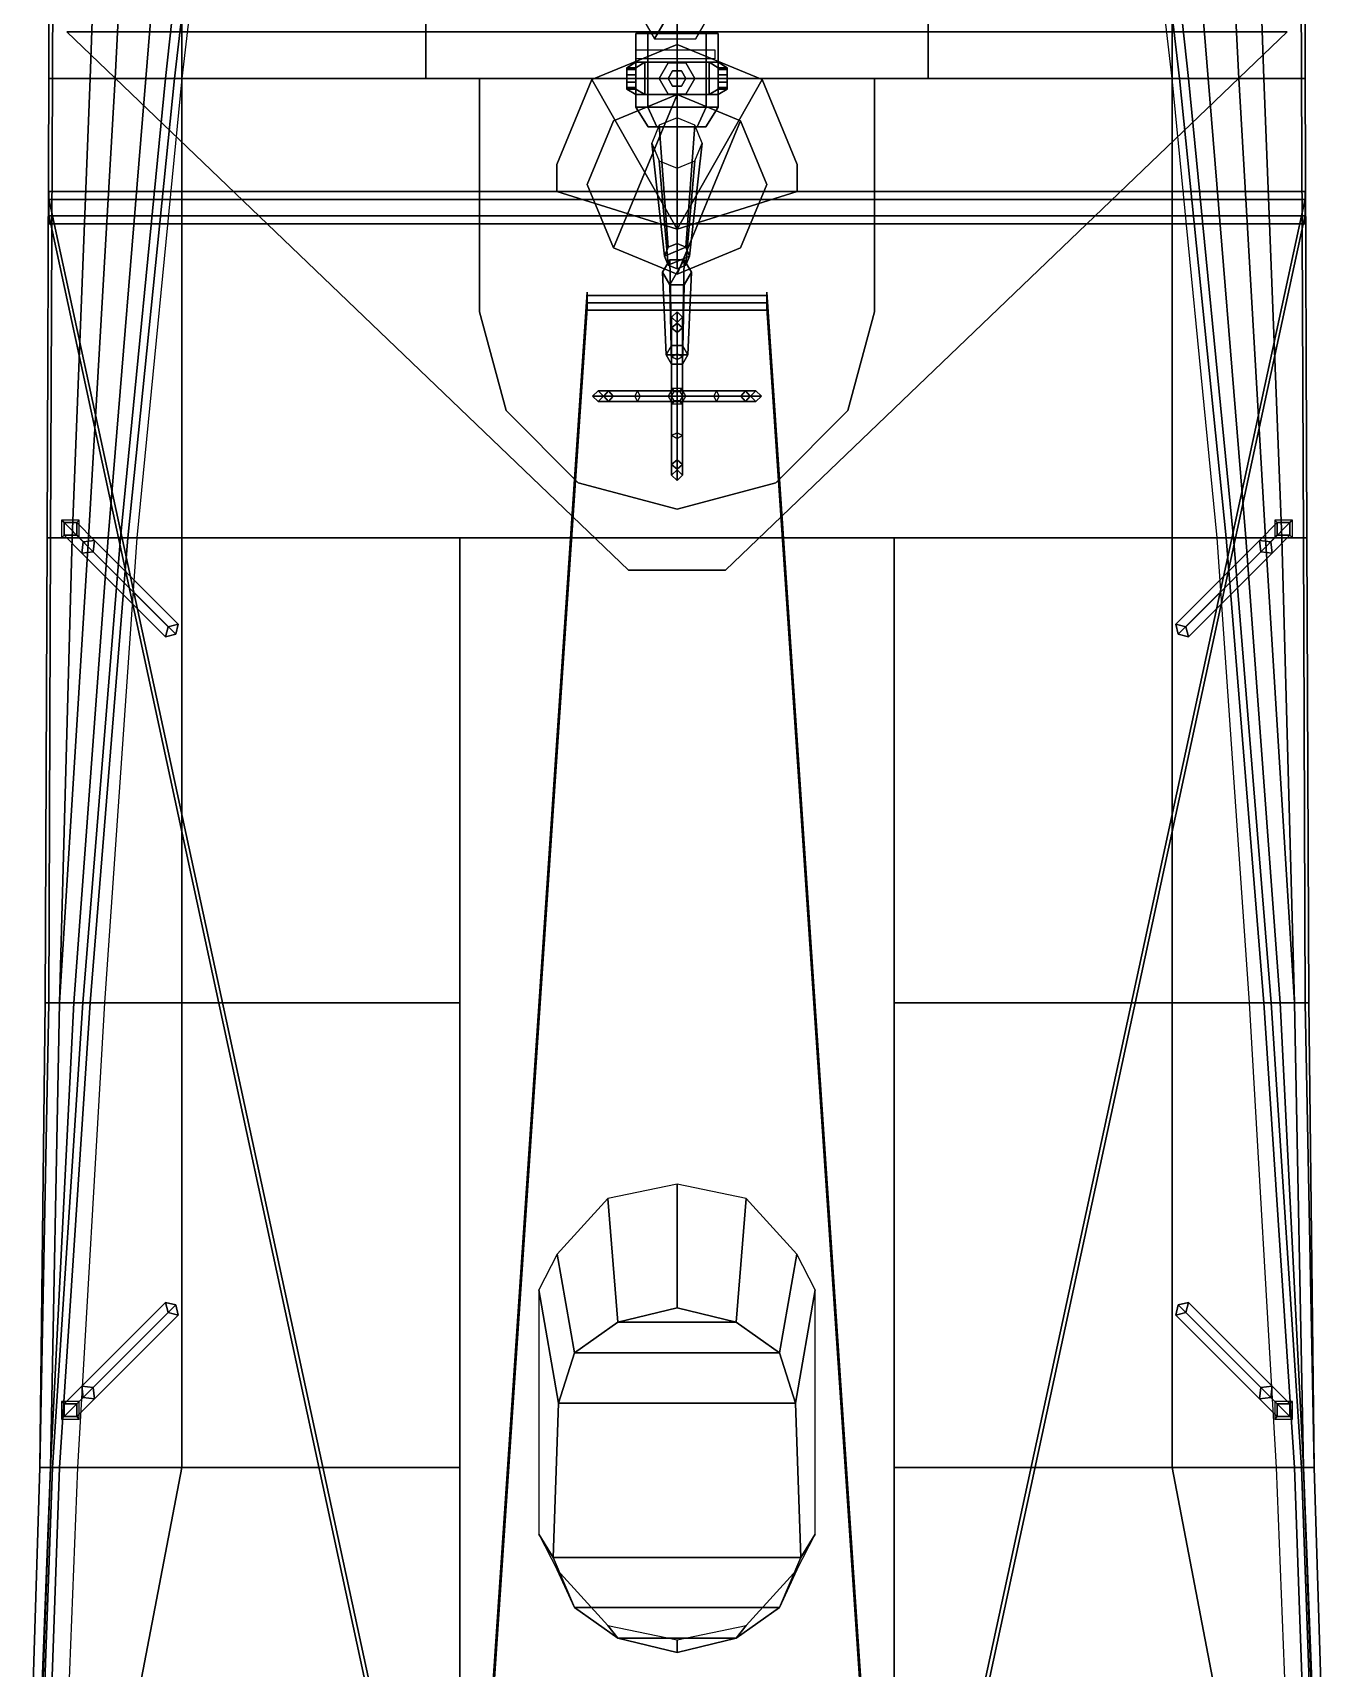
# Model space of a CAD drawing. Extents: x -3.8 to 3.8, y -36.3 to 36.3.
# Drawn here: x -3.59 to 3.59, y 6.09 to 15.21 of the extents above; entities that cross this region are included whole.
import ezdxf

# ---------------------------------------------------------------- set-up
doc = ezdxf.new("R2010")
doc.units = 0
doc.layers.get('0').update_dxf_attribs({"linetype": 'CONTINUOUS'})
doc.layers.add('SUPERSTRUCTURE', color=3, linetype='CONTINUOUS')

msp = doc.modelspace()

# ---------------------------------------------------------------- linework, layer by layer
for points in [[(-3.5, 17.52, 3.67), (-3.18, 17.52, 3.01), (-3.27, 14.95, 3.01), (-3.5, 14.95, 3.67)], [(-3.47, 17.52, 3.86), (-3.5, 17.52, 3.79), (-3.5, 14.95, 3.79), (-3.48, 14.95, 3.85)], [(-3.5, 17.52, 3.79), (-3.5, 17.52, 3.67), (-3.5, 14.95, 3.67), (-3.5, 14.95, 3.79)], [(-3.18, 17.52, 3.01), (-3, 17.52, 2.57), (-3.13, 14.95, 2.57), (-3.27, 14.95, 3.01)], [(-3, 17.52, 2.57), (-2.75, 17.52, 1.81), (-2.96, 14.95, 1.79), (-3.13, 14.95, 2.57)], [(-2.75, 17.52, 1.81), (-2.57, 17.52, 1.01), (-2.85, 14.95, 1.01), (-2.96, 14.95, 1.79)], [(-2.57, 17.52, 1.01), (-2.5, 17.52, 0.27), (-2.8, 14.95, 0.27), (-2.85, 14.95, 1.01)], [(-2.5, 17.52, 0.27), (-2.46, 17.52), (-2.76, 14.95), (-2.8, 14.95, 0.27)], [(2.8, 14.95, 0.27), (2.76, 14.95), (2.46, 17.52), (2.5, 17.52, 0.27)], [(2.85, 14.95, 1.01), (2.8, 14.95, 0.27), (2.5, 17.52, 0.27), (2.57, 17.52, 1.01)], [(2.96, 14.95, 1.79), (2.85, 14.95, 1.01), (2.57, 17.52, 1.01), (2.75, 17.52, 1.81)], [(3.13, 14.95, 2.57), (2.96, 14.95, 1.79), (2.75, 17.52, 1.81), (3, 17.52, 2.57)], [(3.27, 14.95, 3.01), (3.13, 14.95, 2.57), (3, 17.52, 2.57), (3.18, 17.52, 3.01)], [(3.5, 14.95, 3.67), (3.27, 14.95, 3.01), (3.18, 17.52, 3.01), (3.5, 17.52, 3.67)], [(3.48, 14.95, 3.85), (3.5, 14.95, 3.79), (3.5, 17.52, 3.79), (3.47, 17.52, 3.86)], [(3.5, 14.95, 3.79), (3.5, 14.95, 3.67), (3.5, 17.52, 3.67), (3.5, 17.52, 3.79)], [(-3.5, 14.95, 3.67), (-3.27, 14.95, 3.01), (-3.37, 12.39, 3.01), (-3.51, 12.39, 3.67)], [(-3.5, 14.95, 3.79), (-3.5, 14.95, 3.67), (-3.51, 12.39, 3.67), (-3.51, 12.39, 3.79)], [(-3.48, 14.95, 3.85), (-3.5, 14.95, 3.79), (-3.51, 12.39, 3.79), (-3.49, 12.39, 3.84)], [(-3.27, 14.95, 3.01), (-3.13, 14.95, 2.57), (-3.28, 12.39, 2.57), (-3.37, 12.39, 3.01)], [(-3.13, 14.95, 2.57), (-2.96, 14.95, 1.79), (-3.17, 12.39, 1.76), (-3.28, 12.39, 2.57)], [(-2.96, 14.95, 1.79), (-2.85, 14.95, 1.01), (-3.1, 12.39, 1.01), (-3.17, 12.39, 1.76)], [(-2.85, 14.95, 1.01), (-2.8, 14.95, 0.27), (-3.06, 12.39, 0.27), (-3.1, 12.39, 1.01)], [(-2.8, 14.95, 0.27), (-2.76, 14.95), (-3.01, 12.39), (-3.06, 12.39, 0.27)], [(3.06, 12.39, 0.27), (3.01, 12.39), (2.76, 14.95), (2.8, 14.95, 0.27)], [(3.1, 12.39, 1.01), (3.06, 12.39, 0.27), (2.8, 14.95, 0.27), (2.85, 14.95, 1.01)], [(3.17, 12.39, 1.76), (3.1, 12.39, 1.01), (2.85, 14.95, 1.01), (2.96, 14.95, 1.79)], [(3.28, 12.39, 2.57), (3.17, 12.39, 1.76), (2.96, 14.95, 1.79), (3.13, 14.95, 2.57)], [(3.37, 12.39, 3.01), (3.28, 12.39, 2.57), (3.13, 14.95, 2.57), (3.27, 14.95, 3.01)], [(3.51, 12.39, 3.67), (3.37, 12.39, 3.01), (3.27, 14.95, 3.01), (3.5, 14.95, 3.67)], [(3.49, 12.39, 3.84), (3.51, 12.39, 3.79), (3.5, 14.95, 3.79), (3.48, 14.95, 3.85)], [(3.51, 12.39, 3.79), (3.51, 12.39, 3.67), (3.5, 14.95, 3.67), (3.5, 14.95, 3.79)], [(-3.3305, 12.4895, 3.79), (-3.4295, 12.4895, 3.79), (-3.4154, 12.4754, 5.84), (-3.3446, 12.4754, 5.81)], [(-3.4295, 12.4895, 3.79), (-3.4295, 12.3905, 3.79), (-3.4154, 12.4046, 5.81), (-3.4154, 12.4754, 5.84)], [(-3.3305, 12.3905, 3.79), (-3.3305, 12.4895, 3.79), (-3.3446, 12.4754, 5.81), (-3.3446, 12.4046, 5.77)], [(3.4295, 12.4895, 3.79), (3.3305, 12.4895, 3.79), (3.3446, 12.4754, 5.81), (3.4154, 12.4754, 5.84)], [(3.3305, 12.4895, 3.79), (3.3305, 12.3905, 3.79), (3.3446, 12.4046, 5.77), (3.3446, 12.4754, 5.81)], [(3.4295, 12.3905, 3.79), (3.4295, 12.4895, 3.79), (3.4154, 12.4754, 5.84), (3.4154, 12.4046, 5.81)], [(-3.4295, 12.3905, 3.79), (-3.3305, 12.3905, 3.79), (-3.3446, 12.4046, 5.77), (-3.4154, 12.4046, 5.81)], [(-3.3446, 12.4754, 5.81), (-3.4154, 12.4754, 5.84), (-3.3093, 12.3693, 6.16), (-3.2456, 12.3764, 6.14)], [(-3.4154, 12.4754, 5.84), (-3.4154, 12.4046, 5.81), (-3.3164, 12.3056, 6.14), (-3.3093, 12.3693, 6.16)], [(-3.4154, 12.4046, 5.81), (-3.3446, 12.4046, 5.77), (-3.2527, 12.3127, 6.12), (-3.3164, 12.3056, 6.14)], [(-3.3446, 12.4046, 5.77), (-3.3446, 12.4754, 5.81), (-3.2456, 12.3764, 6.14), (-3.2527, 12.3127, 6.12)], [(3.4154, 12.4754, 5.84), (3.3446, 12.4754, 5.81), (3.2456, 12.3764, 6.14), (3.3093, 12.3693, 6.16)], [(3.3446, 12.4754, 5.81), (3.3446, 12.4046, 5.77), (3.2527, 12.3127, 6.12), (3.2456, 12.3764, 6.14)], [(3.3446, 12.4046, 5.77), (3.4154, 12.4046, 5.81), (3.3164, 12.3056, 6.14), (3.2527, 12.3127, 6.12)], [(3.4154, 12.4046, 5.81), (3.4154, 12.4754, 5.84), (3.3093, 12.3693, 6.16), (3.3164, 12.3056, 6.14)], [(3.3305, 12.3905, 3.79), (3.4295, 12.3905, 3.79), (3.4154, 12.4046, 5.81), (3.3446, 12.4046, 5.77)], [(-3.51, 12.39, 3.67), (-3.37, 12.39, 3.01), (-3.44, 9.8, 3.01), (-3.52, 9.8, 3.67)], [(-3.49, 12.39, 3.84), (-3.51, 12.39, 3.79), (-3.52, 9.8, 3.79), (-3.5, 9.8, 3.84)], [(-3.51, 12.39, 3.79), (-3.51, 12.39, 3.67), (-3.52, 9.8, 3.67), (-3.52, 9.8, 3.79)], [(-3.28, 12.39, 2.57), (-3.17, 12.39, 1.76), (-3.36, 9.8, 1.72), (-3.44, 9.8, 3.01)], [(-3.37, 12.39, 3.01), (-3.28, 12.39, 2.57), (-3.44, 9.8, 3.01)], [(-3.17, 12.39, 1.76), (-3.1, 12.39, 1.01), (-3.31, 9.8, 1.01), (-3.36, 9.8, 1.72)], [(-3.3093, 12.3693, 6.16), (-3.3164, 12.3056, 6.14), (-2.8497, 11.839, 6.65), (-2.8355, 11.8955, 6.69)], [(-3.3164, 12.3056, 6.14), (-3.2527, 12.3127, 6.12), (-2.7931, 11.8531, 6.63), (-2.8497, 11.839, 6.65)], [(-3.1, 12.39, 1.01), (-3.06, 12.39, 0.27), (-3.27, 9.8, 0.27), (-3.31, 9.8, 1.01)], [(-3.2456, 12.3764, 6.14), (-3.3093, 12.3693, 6.16), (-2.8355, 11.8955, 6.69), (-2.779, 11.9097, 6.65)], [(-3.06, 12.39, 0.27), (-3.01, 12.39), (-3.19, 9.8), (-3.27, 9.8, 0.27)], [(-3.2527, 12.3127, 6.12), (-3.2456, 12.3764, 6.14), (-2.779, 11.9097, 6.65), (-2.7931, 11.8531, 6.63)], [(3.3093, 12.3693, 6.16), (3.2456, 12.3764, 6.14), (2.779, 11.9097, 6.65), (2.8355, 11.8955, 6.69)], [(3.2456, 12.3764, 6.14), (3.2527, 12.3127, 6.12), (2.7931, 11.8531, 6.63), (2.779, 11.9097, 6.65)], [(3.2527, 12.3127, 6.12), (3.3164, 12.3056, 6.14), (2.8497, 11.839, 6.65), (2.7931, 11.8531, 6.63)], [(3.3164, 12.3056, 6.14), (3.3093, 12.3693, 6.16), (2.8355, 11.8955, 6.69), (2.8497, 11.839, 6.65)], [(3.27, 9.8, 0.27), (3.19, 9.8), (3.01, 12.39), (3.06, 12.39, 0.27)], [(3.31, 9.8, 1.01), (3.27, 9.8, 0.27), (3.06, 12.39, 0.27), (3.1, 12.39, 1.01)], [(3.36, 9.8, 1.72), (3.31, 9.8, 1.01), (3.1, 12.39, 1.01), (3.17, 12.39, 1.76)], [(3.44, 9.8, 3.01), (3.36, 9.8, 1.72), (3.17, 12.39, 1.76), (3.28, 12.39, 2.57)], [(3.44, 9.8, 3.01), (3.44, 9.8, 3.01), (3.28, 12.39, 2.57), (3.37, 12.39, 3.01)], [(3.52, 9.8, 3.67), (3.44, 9.8, 3.01), (3.37, 12.39, 3.01), (3.51, 12.39, 3.67)], [(3.5, 9.8, 3.84), (3.52, 9.8, 3.79), (3.51, 12.39, 3.79), (3.49, 12.39, 3.84)], [(3.52, 9.8, 3.79), (3.52, 9.8, 3.67), (3.51, 12.39, 3.67), (3.51, 12.39, 3.79)], [(-2.8355, 11.8955, 6.69), (-2.8497, 11.839, 6.65), (-2.7931, 11.8531, 6.63), (-2.779, 11.9097, 6.65)], [(2.8355, 11.8955, 6.69), (2.779, 11.9097, 6.65), (2.7931, 11.8531, 6.63), (2.8497, 11.839, 6.65)], [(-3.52, 9.8, 3.67), (-3.44, 9.8, 3.01), (-3.49, 7.21, 3.01), (-3.55, 7.21, 3.67)], [(-3.52, 9.8, 3.79), (-3.52, 9.8, 3.67), (-3.55, 7.21, 3.67), (-3.55, 7.21, 3.79)], [(-3.5, 9.8, 3.84), (-3.52, 9.8, 3.79), (-3.55, 7.21, 3.79)], [(-3.44, 9.8, 3.01), (-3.36, 9.8, 1.72), (-3.49, 7.21, 1.71), (-3.49, 7.21, 3.01)], [(-3.36, 9.8, 1.72), (-3.31, 9.8, 1.01), (-3.48, 7.21, 1.01), (-3.49, 7.21, 1.71)], [(-3.31, 9.8, 1.01), (-3.27, 9.8, 0.27), (-3.44, 7.21, 0.34), (-3.48, 7.21, 1.01)], [(-3.27, 9.8, 0.27), (-3.19, 9.8), (-3.34, 7.21), (-3.44, 7.21, 0.34)], [(3.44, 7.21, 0.34), (3.34, 7.21), (3.19, 9.8), (3.27, 9.8, 0.27)], [(3.48, 7.21, 1.01), (3.44, 7.21, 0.34), (3.27, 9.8, 0.27), (3.31, 9.8, 1.01)], [(3.49, 7.21, 1.71), (3.48, 7.21, 1.01), (3.31, 9.8, 1.01), (3.36, 9.8, 1.72)], [(3.49, 7.21, 3.01), (3.49, 7.21, 1.71), (3.36, 9.8, 1.72), (3.44, 9.8, 3.01)], [(3.55, 7.21, 3.67), (3.49, 7.21, 3.01), (3.44, 9.8, 3.01), (3.52, 9.8, 3.67)], [(3.55, 7.21, 3.79), (3.55, 7.21, 3.79), (3.52, 9.8, 3.79), (3.5, 9.8, 3.84)], [(3.55, 7.21, 3.79), (3.55, 7.21, 3.67), (3.52, 9.8, 3.67), (3.52, 9.8, 3.79)], [(-3.3164, 7.6644, 6.14), (-3.3093, 7.6007, 6.16), (-2.8355, 8.0745, 6.69), (-2.8497, 8.131, 6.65)], [(-3.2527, 7.6573, 6.12), (-3.3164, 7.6644, 6.14), (-2.8497, 8.131, 6.65), (-2.7931, 8.1169, 6.63)], [(-3.2456, 7.5936, 6.14), (-3.2527, 7.6573, 6.12), (-2.7931, 8.1169, 6.63), (-2.779, 8.0603, 6.65)], [(-2.8355, 8.0745, 6.69), (-2.779, 8.0603, 6.65), (-2.7931, 8.1169, 6.63), (-2.8497, 8.131, 6.65)], [(2.8355, 8.0745, 6.69), (2.8497, 8.131, 6.65), (2.7931, 8.1169, 6.63), (2.779, 8.0603, 6.65)], [(3.2527, 7.6573, 6.12), (3.2456, 7.5936, 6.14), (2.779, 8.0603, 6.65), (2.7931, 8.1169, 6.63)], [(3.3164, 7.6644, 6.14), (3.2527, 7.6573, 6.12), (2.7931, 8.1169, 6.63), (2.8497, 8.131, 6.65)], [(3.3093, 7.6007, 6.16), (3.3164, 7.6644, 6.14), (2.8497, 8.131, 6.65), (2.8355, 8.0745, 6.69)], [(-3.3093, 7.6007, 6.16), (-3.2456, 7.5936, 6.14), (-2.779, 8.0603, 6.65), (-2.8355, 8.0745, 6.69)], [(3.2456, 7.5936, 6.14), (3.3093, 7.6007, 6.16), (2.8355, 8.0745, 6.69), (2.779, 8.0603, 6.65)], [(-3.4154, 7.5654, 5.81), (-3.4154, 7.4946, 5.84), (-3.3093, 7.6007, 6.16), (-3.3164, 7.6644, 6.14)], [(-3.3446, 7.5654, 5.77), (-3.4154, 7.5654, 5.81), (-3.3164, 7.6644, 6.14), (-3.2527, 7.6573, 6.12)], [(-3.3446, 7.4946, 5.81), (-3.3446, 7.5654, 5.77), (-3.2527, 7.6573, 6.12), (-3.2456, 7.5936, 6.14)], [(3.3446, 7.5654, 5.77), (3.3446, 7.4946, 5.81), (3.2456, 7.5936, 6.14), (3.2527, 7.6573, 6.12)], [(3.4154, 7.5654, 5.81), (3.3446, 7.5654, 5.77), (3.2527, 7.6573, 6.12), (3.3164, 7.6644, 6.14)], [(3.4154, 7.4946, 5.84), (3.4154, 7.5654, 5.81), (3.3164, 7.6644, 6.14), (3.3093, 7.6007, 6.16)], [(-3.4295, 7.5795, 3.79), (-3.4295, 7.4805, 3.79), (-3.4154, 7.4946, 5.84), (-3.4154, 7.5654, 5.81)], [(-3.3305, 7.5795, 3.79), (-3.4295, 7.5795, 3.79), (-3.4154, 7.5654, 5.81), (-3.3446, 7.5654, 5.77)], [(-3.4154, 7.4946, 5.84), (-3.3446, 7.4946, 5.81), (-3.2456, 7.5936, 6.14), (-3.3093, 7.6007, 6.16)], [(-3.3305, 7.4805, 3.79), (-3.3305, 7.5795, 3.79), (-3.3446, 7.5654, 5.77), (-3.3446, 7.4946, 5.81)], [(3.3446, 7.4946, 5.81), (3.4154, 7.4946, 5.84), (3.3093, 7.6007, 6.16), (3.2456, 7.5936, 6.14)], [(3.3305, 7.5795, 3.79), (3.3305, 7.4805, 3.79), (3.3446, 7.4946, 5.81), (3.3446, 7.5654, 5.77)], [(3.4295, 7.5795, 3.79), (3.3305, 7.5795, 3.79), (3.3446, 7.5654, 5.77), (3.4154, 7.5654, 5.81)], [(3.4295, 7.4805, 3.79), (3.4295, 7.5795, 3.79), (3.4154, 7.5654, 5.81), (3.4154, 7.4946, 5.84)], [(-3.4295, 7.4805, 3.79), (-3.3305, 7.4805, 3.79), (-3.3446, 7.4946, 5.81), (-3.4154, 7.4946, 5.84)], [(3.3305, 7.4805, 3.79), (3.4295, 7.4805, 3.79), (3.4154, 7.4946, 5.84), (3.3446, 7.4946, 5.81)], [(-3.49, 7.21, 3.01), (-3.49, 7.21, 1.71), (-3.58, 4.67, 1.69), (-3.59, 4.67, 2.99)], [(-3.55, 7.21, 3.67), (-3.49, 7.21, 3.01), (-3.59, 4.67, 2.99), (-3.59, 5.95, 3.62)], [(-3.55, 7.21, 3.79), (-3.55, 7.21, 3.67), (-3.59, 5.95, 3.62)], [(-3.49, 7.21, 1.71), (-3.48, 7.21, 1.01), (-3.57, 4.67, 1.01), (-3.58, 4.67, 1.69)], [(-3.48, 7.21, 1.01), (-3.44, 7.21, 0.34), (-3.53, 4.67, 0.34), (-3.57, 4.67, 1.01)], [(-3.44, 7.21, 0.34), (-3.34, 7.21), (-3.44, 4.67), (-3.53, 4.67, 0.34)], [(3.53, 4.67, 0.34), (3.44, 4.67), (3.34, 7.21), (3.44, 7.21, 0.34)], [(3.57, 4.67, 1.01), (3.53, 4.67, 0.34), (3.44, 7.21, 0.34), (3.48, 7.21, 1.01)], [(3.58, 4.67, 1.69), (3.57, 4.67, 1.01), (3.48, 7.21, 1.01), (3.49, 7.21, 1.71)], [(3.59, 4.67, 2.99), (3.58, 4.67, 1.69), (3.49, 7.21, 1.71), (3.49, 7.21, 3.01)], [(3.59, 5.95, 3.62), (3.59, 4.67, 2.99), (3.49, 7.21, 3.01), (3.55, 7.21, 3.67)], [(3.59, 5.95, 3.62), (3.59, 5.95, 3.62), (3.55, 7.21, 3.67), (3.55, 7.21, 3.79)]]:
    msp.add_3dface(points)
at = {"layer": 'SUPERSTRUCTURE'}
for points in [[(-3.47, 17.52, 3.86), (-3.48, 14.95, 3.85), (-2.76, 14.95, 4.15), (-2.76, 17.52, 4.14)], [(-2.76, 17.52, 4.14), (-2.76, 14.95, 4.15), (2.76, 14.95, 4.15), (2.76, 17.52, 4.14)], [(-1.4, 17.52, 4.14), (-1.4, 14.95, 4.15), (-1.4, 14.95, 6.65), (-1.4, 17.52, 6.65)], [(1.4, 14.95, 4.15), (1.4, 17.52, 4.14), (1.4, 17.52, 6.65), (1.4, 14.95, 6.65)], [(2.76, 17.52, 4.14), (2.76, 14.95, 4.15), (3.48, 14.95, 3.85), (3.47, 17.52, 3.86)], [(-0.125, 15.5692, 8.53), (-0.24, 15.37, 8.53), (-0.125, 15.1708, 8.53), (0.105, 15.5692, 8.53)], [(0.105, 15.5692, 8.53), (-0.125, 15.1708, 8.53), (0.105, 15.1708, 8.53), (0.22, 15.37, 8.53)], [(0, 15.36, 8.53), (0, 15.11, 8.53), (0, 15.07, 8.51), (0, 15.43, 8.5)], [(0.27, 12.21, 6.84), (3.4, 15.21, 6.84), (-3.4, 15.21, 6.84), (-0.27, 12.21, 6.84)], [(-3.4, 15.21, 6.84), (-3.4, 15.21, 6.65), (-0.27, 12.21, 6.65), (-0.27, 12.21, 6.84)], [(-0.27, 12.21, 6.65), (-3.4, 15.21, 6.65), (3.4, 15.21, 6.65), (0.27, 12.21, 6.65)], [(0, 15.14, 9.58), (-0.4738, 14.9438, 9.58), (-0.4738, 14.9438, 9.68), (0, 15.14, 9.68)], [(0, 14.11, 9.68), (0.4738, 14.9438, 9.68), (0, 15.14, 9.68), (-0.4738, 14.9438, 9.68)], [(0, 14.11, 9.58), (-0.4738, 14.9438, 9.58), (0, 15.14, 9.58), (0.4738, 14.9438, 9.58)], [(-0.23, 14.79, 11.02), (-0.1626, 14.79, 11.1826), (-0.1626, 15.2, 11.1826), (-0.23, 15.2, 11.02)], [(-0.1626, 14.79, 10.8574), (-0.23, 14.79, 11.02), (-0.23, 15.2, 11.02), (-0.1626, 15.2, 10.8574)], [(-0.1626, 15.2, 11.1826), (0.23, 15.2, 11.02), (0.1626, 15.2, 10.8574), (-0.23, 15.2, 11.02)], [(-0.23, 15.2, 11.02), (0.1626, 15.2, 10.8574), (0, 15.2, 10.79), (-0.1626, 15.2, 10.8574)], [(-0.1626, 14.79, 11.1826), (0, 14.79, 11.25), (0, 15.2, 11.25), (-0.1626, 15.2, 11.1826)], [(0, 14.79, 10.79), (-0.1626, 14.79, 10.8574), (-0.1626, 15.2, 10.8574), (0, 15.2, 10.79)], [(0, 15.2, 11.25), (0.1626, 15.2, 11.1826), (0.23, 15.2, 11.02), (-0.1626, 15.2, 11.1826)], [(0, 14.79, 11.25), (0.1626, 14.79, 11.1826), (0.1626, 15.2, 11.1826), (0, 15.2, 11.25)], [(0.1626, 14.79, 10.8574), (0, 14.79, 10.79), (0, 15.2, 10.79), (0.1626, 15.2, 10.8574)], [(0.4738, 14.9438, 9.58), (0, 15.14, 9.58), (0, 15.14, 9.68), (0.4738, 14.9438, 9.68)], [(0.1626, 14.79, 11.1826), (0.23, 14.79, 11.02), (0.23, 15.2, 11.02), (0.1626, 15.2, 11.1826)], [(0.23, 14.79, 11.02), (0.1626, 14.79, 10.8574), (0.1626, 15.2, 10.8574), (0.23, 15.2, 11.02)], [(0.27, 12.21, 6.65), (3.4, 15.21, 6.65), (3.4, 15.21, 6.84), (0.27, 12.21, 6.84)], [(-0.23, 15.04, 10.7), (-0.23, 14.86, 10.7), (-0.28, 14.89, 10.92), (-0.28, 15.01, 10.92)], [(-0.28, 15.01, 10.92), (-0.23, 15.01, 10.92), (-0.18, 15.04, 10.75), (-0.23, 15.04, 10.7)], [(0.21, 15.06, 9.03), (-0.23, 15.06, 9.03), (-0.23, 15.11, 8.75), (0.21, 15.11, 8.75)], [(0.18, 15.04, 10.75), (0.23, 15.04, 10.7), (-0.23, 15.04, 10.7), (-0.18, 15.04, 10.75)], [(-0.23, 14.86, 10.7), (-0.23, 15.04, 10.7), (0.23, 15.04, 10.7), (0.23, 14.86, 10.7)], [(-0.23, 15.01, 10.92), (-0.23, 14.89, 10.92), (-0.18, 14.86, 10.75), (-0.18, 15.04, 10.75)], [(0.18, 14.86, 10.75), (0.18, 15.04, 10.75), (-0.18, 15.04, 10.75), (-0.18, 14.86, 10.75)], [(-0.05, 15.0366, 10.5), (-0.1, 14.95, 10.5), (-0.1, 14.95, 10.7), (-0.05, 15.0366, 10.7)], [(0.05, 15.0366, 10.5), (-0.05, 15.0366, 10.5), (-0.05, 15.0366, 10.7), (0.05, 15.0366, 10.7)], [(0, 15.11, 8.53), (0, 15.11, 8.75), (0, 15.06, 9.03), (0, 15.07, 8.51)], [(0.1, 14.95, 10.5), (0.05, 15.0366, 10.5), (0.05, 15.0366, 10.7), (0.1, 14.95, 10.7)], [(0.23, 15.04, 10.7), (0.18, 15.04, 10.75), (0.23, 15.01, 10.92), (0.28, 15.01, 10.92)], [(0.23, 14.89, 10.92), (0.23, 15.01, 10.92), (0.18, 15.04, 10.75), (0.18, 14.86, 10.75)], [(0.23, 14.86, 10.7), (0.23, 15.04, 10.7), (0.28, 15.01, 10.92), (0.28, 14.89, 10.92)], [(-3.48, 14.95, 3.85), (-3.49, 12.39, 3.84), (-2.76, 12.39, 4.15), (-2.76, 14.95, 4.15)], [(-2.76, 14.95, 4.15), (-2.76, 12.39, 4.15), (2.76, 12.39, 4.15), (2.76, 14.95, 4.15)], [(-1.4, 14.95, 4.15), (-1.1, 14.95, 4.14), (-1.1, 14.95, 6.65), (-1.4, 14.95, 6.65)], [(-1.1, 14.95, 4.15), (-1.1, 13.65, 4.15), (-1.1, 13.65, 6.65), (-1.1, 14.95, 6.65)], [(-0.28, 15.01, 10.92), (-0.28, 14.89, 10.92), (-0.28, 14.9, 11.02), (-0.28, 15, 11.02)], [(-0.28, 15, 11.02), (-0.23, 15, 11.02), (-0.23, 15.01, 10.92), (-0.28, 15.01, 10.92)], [(-0.28, 14.93, 11.07), (-0.28, 14.97, 11.07), (-0.28, 15, 11.02), (-0.28, 14.9, 11.02)], [(-0.28, 14.97, 11.07), (-0.23, 14.97, 11.07), (-0.23, 15, 11.02), (-0.28, 15, 11.02)], [(-0.23, 14.93, 11.07), (-0.23, 14.97, 11.07), (-0.28, 14.97, 11.07), (-0.28, 14.93, 11.07)], [(-0.23, 15, 11.02), (-0.23, 14.9, 11.02), (-0.23, 14.89, 10.92), (-0.23, 15.01, 10.92)], [(-0.23, 14.9, 11.02), (-0.23, 15, 11.02), (-0.23, 14.97, 11.07), (-0.23, 14.93, 11.07)], [(-0.1, 14.95, 10.5), (-0.05, 14.8634, 10.5), (-0.05, 14.8634, 10.7), (-0.1, 14.95, 10.7)], [(-0.025, 14.9933, 9.68), (-0.05, 14.95, 9.68), (-0.05, 14.95, 10.5), (-0.025, 14.9933, 10.5)], [(-0.05, 14.95, 9.68), (-0.025, 14.9067, 9.68), (-0.025, 14.9067, 10.5), (-0.05, 14.95, 10.5)], [(0.025, 14.9933, 9.68), (-0.025, 14.9933, 9.68), (-0.025, 14.9933, 10.5), (0.025, 14.9933, 10.5)], [(0.05, 14.95, 9.68), (0.025, 14.9933, 9.68), (0.025, 14.9933, 10.5), (0.05, 14.95, 10.5)], [(0.025, 14.9067, 9.68), (0.05, 14.95, 9.68), (0.05, 14.95, 10.5), (0.025, 14.9067, 10.5)], [(0.05, 14.8634, 10.5), (0.1, 14.95, 10.5), (0.1, 14.95, 10.7), (0.05, 14.8634, 10.7)], [(0.28, 15.01, 10.92), (0.23, 15.01, 10.92), (0.23, 15, 11.02), (0.28, 15, 11.02)], [(0.23, 14.9, 11.02), (0.23, 15, 11.02), (0.23, 15.01, 10.92), (0.23, 14.89, 10.92)], [(0.28, 15, 11.02), (0.23, 15, 11.02), (0.23, 14.97, 11.07), (0.28, 14.97, 11.07)], [(0.23, 15, 11.02), (0.23, 14.9, 11.02), (0.23, 14.93, 11.07), (0.23, 14.97, 11.07)], [(0.23, 14.97, 11.07), (0.23, 14.93, 11.07), (0.28, 14.93, 11.07), (0.28, 14.97, 11.07)], [(0.28, 14.89, 10.92), (0.28, 15.01, 10.92), (0.28, 15, 11.02), (0.28, 14.9, 11.02)], [(0.28, 14.97, 11.07), (0.28, 14.93, 11.07), (0.28, 14.9, 11.02), (0.28, 15, 11.02)], [(1.1, 14.95, 4.15), (1.4, 14.95, 4.14), (1.4, 14.95, 6.65), (1.1, 14.95, 6.65)], [(1.1, 13.65, 4.15), (1.1, 14.95, 4.15), (1.1, 14.95, 6.65), (1.1, 13.65, 6.65)], [(2.76, 14.95, 4.15), (2.76, 12.39, 4.15), (3.49, 12.39, 3.84), (3.48, 14.95, 3.85)], [(-0.4738, 14.9438, 9.58), (-0.67, 14.47, 9.58), (-0.67, 14.47, 9.68), (-0.4738, 14.9438, 9.68)], [(0, 14.11, 9.68), (-0.4738, 14.9438, 9.68), (-0.67, 14.47, 9.68), (-0.67, 14.32, 9.68)], [(-0.67, 14.32, 9.58), (-0.67, 14.47, 9.58), (-0.4738, 14.9438, 9.58), (0, 14.11, 9.58)], [(-0.3536, 14.0064, 14.85), (0, 14.86, 14.85), (-0.3536, 14.7136, 14.85), (-0.5, 14.36, 14.85)], [(-0.5, 14.36, 14.75), (-0.3536, 14.7136, 14.75), (0, 14.86, 14.75), (-0.3536, 14.0064, 14.75)], [(0, 14.86, 14.75), (-0.3536, 14.7136, 14.75), (-0.3536, 14.7136, 14.85), (0, 14.86, 14.85)], [(0, 13.86, 14.85), (0.3536, 14.7136, 14.85), (0, 14.86, 14.85), (-0.3536, 14.0064, 14.85)], [(-0.3536, 14.0064, 14.75), (0, 14.86, 14.75), (0.3536, 14.7136, 14.75), (0, 13.86, 14.75)], [(-0.28, 14.9, 11.02), (-0.23, 14.9, 11.02), (-0.23, 14.93, 11.07), (-0.28, 14.93, 11.07)], [(-0.28, 14.89, 10.92), (-0.23, 14.89, 10.92), (-0.23, 14.9, 11.02), (-0.28, 14.9, 11.02)], [(-0.23, 14.86, 10.7), (-0.18, 14.86, 10.75), (-0.23, 14.89, 10.92), (-0.28, 14.89, 10.92)], [(-0.18, 14.86, 10.75), (-0.23, 14.86, 10.7), (0.23, 14.86, 10.7), (0.18, 14.86, 10.75)], [(-0.05, 14.8634, 10.5), (0.05, 14.8634, 10.5), (0.05, 14.8634, 10.7), (-0.05, 14.8634, 10.7)], [(-0.025, 14.9067, 9.68), (0.025, 14.9067, 9.68), (0.025, 14.9067, 10.5), (-0.025, 14.9067, 10.5)], [(0.67, 14.32, 9.68), (0.67, 14.47, 9.68), (0.4738, 14.9438, 9.68), (0, 14.11, 9.68)], [(0, 14.11, 9.58), (0.4738, 14.9438, 9.58), (0.67, 14.47, 9.58), (0.67, 14.32, 9.58)], [(0.3536, 14.7136, 14.75), (0, 14.86, 14.75), (0, 14.86, 14.85), (0.3536, 14.7136, 14.85)], [(0.28, 14.89, 10.92), (0.23, 14.89, 10.92), (0.18, 14.86, 10.75), (0.23, 14.86, 10.7)], [(0.28, 14.93, 11.07), (0.23, 14.93, 11.07), (0.23, 14.9, 11.02), (0.28, 14.9, 11.02)], [(0.28, 14.9, 11.02), (0.23, 14.9, 11.02), (0.23, 14.89, 10.92), (0.28, 14.89, 10.92)], [(0.67, 14.47, 9.58), (0.4738, 14.9438, 9.58), (0.4738, 14.9438, 9.68), (0.67, 14.47, 9.68)], [(-0.23, 14.79, 11.02), (-0.1626, 14.79, 10.8574), (-0.1131, 14.68, 10.9069), (-0.16, 14.68, 11.02)], [(-0.1626, 14.79, 11.1826), (-0.23, 14.79, 11.02), (-0.16, 14.68, 11.02), (-0.1131, 14.68, 11.1331)], [(-0.1626, 14.79, 10.8574), (0, 14.79, 10.79), (0, 14.68, 10.86), (-0.1131, 14.68, 10.9069)], [(0, 14.79, 11.25), (-0.1626, 14.79, 11.1826), (-0.1131, 14.68, 11.1331), (0, 14.68, 11.18)], [(0, 14.79, 10.79), (0.1626, 14.79, 10.8574), (0.1131, 14.68, 10.9069), (0, 14.68, 10.86)], [(0.1626, 14.79, 11.1826), (0, 14.79, 11.25), (0, 14.68, 11.18), (0.1131, 14.68, 11.1331)], [(0.1626, 14.79, 10.8574), (0.23, 14.79, 11.02), (0.16, 14.68, 11.02), (0.1131, 14.68, 10.9069)], [(0.23, 14.79, 11.02), (0.1626, 14.79, 11.1826), (0.1131, 14.68, 11.1331), (0.16, 14.68, 11.02)], [(-0.3536, 14.7136, 14.75), (-0.5, 14.36, 14.75), (-0.5, 14.36, 14.85), (-0.3536, 14.7136, 14.85)], [(0.16, 14.68, 11.02), (-0.1131, 14.68, 11.1331), (-0.16, 14.68, 11.02), (0.1131, 14.68, 10.9069)], [(0.1131, 14.68, 10.9069), (-0.16, 14.68, 11.02), (-0.1131, 14.68, 10.9069), (0, 14.68, 10.86)], [(-0.099, 14.689, 6.84), (-0.14, 14.59, 6.84), (-0.07, 13.96, 15.97), (-0.0495, 14.0095, 15.97)], [(0.1131, 14.68, 11.1331), (0, 14.68, 11.18), (-0.1131, 14.68, 11.1331), (0.16, 14.68, 11.02)], [(0, 14.73, 6.84), (-0.099, 14.689, 6.84), (-0.0495, 14.0095, 15.97), (0, 14.03, 15.97)], [(0.099, 14.689, 6.84), (0, 14.73, 6.84), (0, 14.03, 15.97), (0.0495, 14.0095, 15.97)], [(0.3536, 14.0064, 14.85), (0.5, 14.36, 14.85), (0.3536, 14.7136, 14.85), (0, 13.86, 14.85)], [(0, 13.86, 14.75), (0.3536, 14.7136, 14.75), (0.5, 14.36, 14.75), (0.3536, 14.0064, 14.75)], [(0.14, 14.59, 6.84), (0.099, 14.689, 6.84), (0.0495, 14.0095, 15.97), (0.07, 13.96, 15.97)], [(0.5, 14.36, 14.75), (0.3536, 14.7136, 14.75), (0.3536, 14.7136, 14.85), (0.5, 14.36, 14.85)], [(-0.14, 14.59, 6.84), (-0.099, 14.491, 6.84), (-0.0495, 13.9105, 15.97), (-0.07, 13.96, 15.97)], [(0.099, 14.491, 6.84), (0.14, 14.59, 6.84), (0.07, 13.96, 15.97), (0.0495, 13.9105, 15.97)], [(-0.099, 14.491, 6.84), (0, 14.45, 6.84), (0, 13.89, 15.97), (-0.0495, 13.9105, 15.97)], [(0, 14.45, 6.84), (0.099, 14.491, 6.84), (0.0495, 13.9105, 15.97), (0, 13.89, 15.97)], [(-0.67, 14.47, 9.58), (-0.67, 14.32, 9.58), (-0.67, 14.32, 9.68), (-0.67, 14.47, 9.68)], [(0.67, 14.32, 9.58), (0.67, 14.47, 9.58), (0.67, 14.47, 9.68), (0.67, 14.32, 9.68)], [(-3.5, 14.32, 14.67), (-3.5, 14.275, 14.7479), (3.5, 14.275, 14.7479), (3.5, 14.32, 14.67)], [(-3.5, 14.275, 14.5921), (-3.5, 14.32, 14.67), (3.5, 14.32, 14.67), (3.5, 14.275, 14.5921)], [(-3.5, 14.32, 14.67), (-3.5, 14.14, 14.67), (-3.5, 14.185, 14.7479), (-3.5, 14.275, 14.7479)], [(-3.5, 14.275, 14.5921), (-3.5, 14.185, 14.5921), (-3.5, 14.14, 14.67), (-3.5, 14.32, 14.67)], [(-0.67, 14.32, 9.58), (0, 14.11, 9.58), (0, 14.11, 9.68), (-0.67, 14.32, 9.68)], [(-0.5, 14.36, 14.75), (-0.3536, 14.0064, 14.75), (-0.3536, 14.0064, 14.85), (-0.5, 14.36, 14.85)], [(0, 14.11, 9.58), (0.67, 14.32, 9.58), (0.67, 14.32, 9.68), (0, 14.11, 9.68)], [(0.3536, 14.0064, 14.75), (0.5, 14.36, 14.75), (0.5, 14.36, 14.85), (0.3536, 14.0064, 14.85)], [(3.5, 14.185, 14.7479), (3.5, 14.14, 14.67), (3.5, 14.32, 14.67), (3.5, 14.275, 14.7479)], [(3.5, 14.14, 14.67), (3.5, 14.185, 14.5921), (3.5, 14.275, 14.5921), (3.5, 14.32, 14.67)], [(-3.5, 14.19, 14.61), (-3.5, 14.28, 14.61), (-1.21, 3.68, 4.84), (-1.21, 3.57, 4.84)], [(-1.21, 3.57, 4.84), (-1.21, 3.68, 4.84), (-3.5, 14.28, 14.61), (-3.5, 14.19, 14.61)], [(-3.5, 14.275, 14.7479), (-3.5, 14.185, 14.7479), (3.5, 14.185, 14.7479), (3.5, 14.275, 14.7479)], [(-3.5, 14.185, 14.5921), (-3.5, 14.275, 14.5921), (3.5, 14.275, 14.5921), (3.5, 14.185, 14.5921)], [(1.21, 3.57, 4.84), (1.21, 3.68, 4.84), (3.5, 14.28, 14.61), (3.5, 14.19, 14.61)], [(3.5, 14.19, 14.61), (3.5, 14.28, 14.61), (1.21, 3.68, 4.84), (1.21, 3.57, 4.84)], [(-3.5, 14.185, 14.7479), (-3.5, 14.14, 14.67), (3.5, 14.14, 14.67), (3.5, 14.185, 14.7479)], [(-3.5, 14.14, 14.67), (-3.5, 14.185, 14.5921), (3.5, 14.185, 14.5921), (3.5, 14.14, 14.67)], [(-0.3536, 14.0064, 14.75), (0, 13.86, 14.75), (0, 13.86, 14.85), (-0.3536, 14.0064, 14.85)], [(-0.07, 13.96, 15.97), (0.0495, 14.0095, 15.97), (0, 14.03, 15.97), (-0.0495, 14.0095, 15.97)], [(-0.0495, 13.9105, 15.97), (0.07, 13.96, 15.97), (0.0495, 14.0095, 15.97), (-0.07, 13.96, 15.97)], [(0, 13.89, 15.97), (0.0495, 13.9105, 15.97), (0.07, 13.96, 15.97), (-0.0495, 13.9105, 15.97)], [(0, 13.86, 14.75), (0.3536, 14.0064, 14.75), (0.3536, 14.0064, 14.85), (0, 13.86, 14.85)], [(-0.08, 13.87, 14.99), (-0.04, 13.9393, 14.99), (0.04, 13.9393, 14.99), (-0.04, 13.8007, 14.99)], [(-0.04, 13.9393, 14.99), (-0.08, 13.87, 14.99), (-0.06, 13.41, 22.04), (-0.03, 13.462, 22.04)], [(-0.08, 13.87, 14.99), (-0.04, 13.8007, 14.99), (-0.03, 13.358, 22.04), (-0.06, 13.41, 22.04)], [(-0.04, 13.8007, 14.99), (0.04, 13.9393, 14.99), (0.08, 13.87, 14.99), (0.04, 13.8007, 14.99)], [(0.04, 13.9393, 14.99), (-0.04, 13.9393, 14.99), (-0.03, 13.462, 22.04), (0.03, 13.462, 22.04)], [(0.08, 13.87, 14.99), (0.04, 13.9393, 14.99), (0.03, 13.462, 22.04), (0.06, 13.41, 22.04)], [(0.04, 13.8007, 14.99), (0.08, 13.87, 14.99), (0.06, 13.41, 22.04), (0.03, 13.358, 22.04)], [(-0.04, 13.8007, 14.99), (0.04, 13.8007, 14.99), (0.03, 13.358, 22.04), (-0.03, 13.358, 22.04)], [(-0.5, 13.67, 17.71), (-0.5, 13.76, 17.69), (-1.87, -6.46, 8.6), (-1.87, -6.57, 8.6)], [(-1.87, -6.57, 8.6), (-1.87, -6.46, 8.6), (-0.5, 13.76, 17.69), (-0.5, 13.67, 17.71)], [(-0.5, 13.74, 17.69), (-0.5, 13.7, 17.73), (0.5, 13.7, 17.73), (0.5, 13.74, 17.69)], [(-0.5, 13.7, 17.65), (-0.5, 13.74, 17.69), (0.5, 13.74, 17.69), (0.5, 13.7, 17.65)], [(-0.5, 13.74, 17.69), (-0.5, 13.7, 17.65), (-0.5, 13.66, 17.69), (-0.5, 13.7, 17.73)], [(-0.5, 13.7, 17.73), (-0.5, 13.66, 17.69), (0.5, 13.66, 17.69), (0.5, 13.7, 17.73)], [(-0.5, 13.66, 17.69), (-0.5, 13.7, 17.65), (0.5, 13.7, 17.65), (0.5, 13.66, 17.69)], [(1.87, -6.57, 8.6), (1.87, -6.46, 8.6), (0.5, 13.76, 17.69), (0.5, 13.67, 17.71)], [(0.5, 13.67, 17.71), (0.5, 13.76, 17.69), (1.87, -6.46, 8.6), (1.87, -6.57, 8.6)], [(0.5, 13.7, 17.73), (0.5, 13.66, 17.69), (0.5, 13.7, 17.65), (0.5, 13.74, 17.69)], [(-1.1, 13.65, 4.15), (-0.9526, 13.1, 4.15), (-0.9526, 13.1, 6.65), (-1.1, 13.65, 6.65)], [(-0.03, 13.62, 8.71), (0, 13.65, 8.71), (0, 13.587, 8.475), (-0.03, 13.5611, 8.49)], [(-0.03, 13.5611, 8.93), (0, 13.587, 8.945), (0, 13.65, 8.71), (-0.03, 13.62, 8.71)], [(0, 13.59, 8.71), (-0.03, 13.62, 8.71), (-0.03, 13.5611, 8.49), (0, 13.5351, 8.505)], [(0, 13.5351, 8.915), (-0.03, 13.5611, 8.93), (-0.03, 13.62, 8.71), (0, 13.59, 8.71)], [(-0.03, 13.5611, 8.49), (0, 13.587, 8.475), (0, 13.415, 8.303), (-0.03, 13.4, 8.3289)], [(-0.03, 13.4, 9.0911), (0, 13.415, 9.117), (0, 13.587, 8.945), (-0.03, 13.5611, 8.93)], [(0, 13.65, 8.71), (0.03, 13.62, 8.71), (0.03, 13.5611, 8.49), (0, 13.587, 8.475)], [(0, 13.587, 8.945), (0.03, 13.5611, 8.93), (0.03, 13.62, 8.71), (0, 13.65, 8.71)], [(0.03, 13.62, 8.71), (0, 13.59, 8.71), (0, 13.5351, 8.505), (0.03, 13.5611, 8.49)], [(0.03, 13.5611, 8.93), (0, 13.5351, 8.915), (0, 13.59, 8.71), (0.03, 13.62, 8.71)], [(0, 13.587, 8.475), (0.03, 13.5611, 8.49), (0.03, 13.4, 8.3289), (0, 13.415, 8.303)], [(0, 13.415, 9.117), (0.03, 13.4, 9.0911), (0.03, 13.5611, 8.93), (0, 13.587, 8.945)], [(0.9526, 13.1, 4.15), (1.1, 13.65, 4.15), (1.1, 13.65, 6.65), (0.9526, 13.1, 6.65)], [(0, 13.5351, 8.505), (-0.03, 13.5611, 8.49), (-0.03, 13.4, 8.3289), (0, 13.385, 8.3549)], [(0, 13.385, 9.0651), (-0.03, 13.4, 9.0911), (-0.03, 13.5611, 8.93), (0, 13.5351, 8.915)], [(0.03, 13.5611, 8.49), (0, 13.5351, 8.505), (0, 13.385, 8.3549), (0.03, 13.4, 8.3289)], [(0.03, 13.4, 9.0911), (0, 13.385, 9.0651), (0, 13.5351, 8.915), (0.03, 13.5611, 8.93)], [(-0.06, 13.41, 22.04), (0.06, 13.41, 22.04), (0.03, 13.462, 22.04), (-0.03, 13.462, 22.04)], [(-0.03, 13.358, 22.04), (0.03, 13.358, 22.04), (0.06, 13.41, 22.04), (-0.06, 13.41, 22.04)], [(-0.03, 13.4, 8.3289), (0, 13.415, 8.303), (0, 13.18, 8.24), (-0.03, 13.18, 8.27)], [(-0.03, 13.18, 9.15), (0, 13.18, 9.18), (0, 13.415, 9.117), (-0.03, 13.4, 9.0911)], [(0, 13.385, 8.3549), (-0.03, 13.4, 8.3289), (-0.03, 13.18, 8.27), (0, 13.18, 8.3)], [(0, 13.18, 9.12), (-0.03, 13.18, 9.15), (-0.03, 13.4, 9.0911), (0, 13.385, 9.0651)], [(0, 13.415, 8.303), (0.03, 13.4, 8.3289), (0.03, 13.18, 8.27), (0, 13.18, 8.24)], [(0, 13.18, 9.18), (0.03, 13.18, 9.15), (0.03, 13.4, 9.0911), (0, 13.415, 9.117)], [(0.03, 13.4, 8.3289), (0, 13.385, 8.3549), (0, 13.18, 8.3), (0.03, 13.18, 8.27)], [(0.03, 13.18, 9.15), (0, 13.18, 9.12), (0, 13.385, 9.0651), (0.03, 13.4, 9.0911)], [(-0.03, 13.18, 8.27), (-0.015, 13.206, 8.27), (-0.025, 13.2233, 6.84), (-0.05, 13.18, 6.84)], [(-0.015, 13.206, 8.27), (0.015, 13.206, 8.27), (0.025, 13.2233, 6.84), (-0.025, 13.2233, 6.84)], [(0.015, 13.206, 8.27), (0.03, 13.18, 8.27), (0.05, 13.18, 6.84), (0.025, 13.2233, 6.84)], [(-0.3811, 13.21, 8.49), (-0.407, 13.18, 8.475), (-0.47, 13.18, 8.71), (-0.44, 13.21, 8.71)], [(-0.44, 13.21, 8.71), (-0.47, 13.18, 8.71), (-0.407, 13.18, 8.945), (-0.3811, 13.21, 8.93)], [(-0.407, 13.18, 8.475), (-0.3811, 13.15, 8.49), (-0.44, 13.15, 8.71), (-0.47, 13.18, 8.71)], [(-0.47, 13.18, 8.71), (-0.44, 13.15, 8.71), (-0.3811, 13.15, 8.93), (-0.407, 13.18, 8.945)], [(-0.3551, 13.18, 8.505), (-0.3811, 13.21, 8.49), (-0.44, 13.21, 8.71), (-0.41, 13.18, 8.71)], [(-0.41, 13.18, 8.71), (-0.44, 13.21, 8.71), (-0.3811, 13.21, 8.93), (-0.3551, 13.18, 8.915)], [(-0.3811, 13.15, 8.49), (-0.3551, 13.18, 8.505), (-0.41, 13.18, 8.71), (-0.44, 13.15, 8.71)], [(-0.44, 13.15, 8.71), (-0.41, 13.18, 8.71), (-0.3551, 13.18, 8.915), (-0.3811, 13.15, 8.93)], [(-0.22, 13.21, 8.3289), (-0.235, 13.18, 8.303), (-0.407, 13.18, 8.475), (-0.3811, 13.21, 8.49)], [(-0.3811, 13.21, 8.93), (-0.407, 13.18, 8.945), (-0.235, 13.18, 9.117), (-0.22, 13.21, 9.0911)], [(-0.235, 13.18, 8.303), (-0.22, 13.15, 8.3289), (-0.3811, 13.15, 8.49), (-0.407, 13.18, 8.475)], [(-0.407, 13.18, 8.945), (-0.3811, 13.15, 8.93), (-0.22, 13.15, 9.0911), (-0.235, 13.18, 9.117)], [(-0.205, 13.18, 8.3549), (-0.22, 13.21, 8.3289), (-0.3811, 13.21, 8.49), (-0.3551, 13.18, 8.505)], [(-0.3551, 13.18, 8.915), (-0.3811, 13.21, 8.93), (-0.22, 13.21, 9.0911), (-0.205, 13.18, 9.0651)], [(-0.22, 13.15, 8.3289), (-0.205, 13.18, 8.3549), (-0.3551, 13.18, 8.505), (-0.3811, 13.15, 8.49)], [(-0.3811, 13.15, 8.93), (-0.3551, 13.18, 8.915), (-0.205, 13.18, 9.0651), (-0.22, 13.15, 9.0911)], [(0, 13.21, 8.27), (0, 13.18, 8.24), (-0.235, 13.18, 8.303), (-0.22, 13.21, 8.3289)], [(-0.22, 13.21, 9.0911), (-0.235, 13.18, 9.117), (0, 13.18, 9.18), (0, 13.21, 9.15)], [(0, 13.18, 8.24), (0, 13.15, 8.27), (-0.22, 13.15, 8.3289), (-0.235, 13.18, 8.303)], [(-0.235, 13.18, 9.117), (-0.22, 13.15, 9.0911), (0, 13.15, 9.15), (0, 13.18, 9.18)], [(0, 13.18, 8.3), (0, 13.21, 8.27), (-0.22, 13.21, 8.3289), (-0.205, 13.18, 8.3549)], [(-0.205, 13.18, 9.0651), (-0.22, 13.21, 9.0911), (0, 13.21, 9.15), (0, 13.18, 9.12)], [(0, 13.15, 8.27), (0, 13.18, 8.3), (-0.205, 13.18, 8.3549), (-0.22, 13.15, 8.3289)], [(-0.22, 13.15, 9.0911), (-0.205, 13.18, 9.0651), (0, 13.18, 9.12), (0, 13.15, 9.15)], [(-0.015, 13.154, 8.27), (-0.03, 13.18, 8.27), (-0.05, 13.18, 6.84), (-0.025, 13.1367, 6.84)], [(0, 13.18, 8.3), (-0.03, 13.18, 8.27), (-0.03, 12.96, 8.3289), (0, 12.975, 8.3549)], [(-0.03, 13.18, 8.27), (0, 13.18, 8.24), (0, 12.945, 8.303), (-0.03, 12.96, 8.3289)], [(0, 12.975, 9.0651), (-0.03, 12.96, 9.0911), (-0.03, 13.18, 9.15), (0, 13.18, 9.12)], [(-0.03, 12.96, 9.0911), (0, 12.945, 9.117), (0, 13.18, 9.18), (-0.03, 13.18, 9.15)], [(0.015, 13.154, 8.27), (-0.015, 13.154, 8.27), (-0.025, 13.1367, 6.84), (0.025, 13.1367, 6.84)], [(0.205, 13.18, 8.3549), (0.22, 13.21, 8.3289), (0, 13.21, 8.27), (0, 13.18, 8.3)], [(0.22, 13.21, 8.3289), (0.235, 13.18, 8.303), (0, 13.18, 8.24), (0, 13.21, 8.27)], [(0, 13.18, 9.12), (0, 13.21, 9.15), (0.22, 13.21, 9.0911), (0.205, 13.18, 9.0651)], [(0, 13.21, 9.15), (0, 13.18, 9.18), (0.235, 13.18, 9.117), (0.22, 13.21, 9.0911)], [(0.03, 13.18, 8.27), (0, 13.18, 8.3), (0, 12.975, 8.3549), (0.03, 12.96, 8.3289)], [(0, 13.18, 8.24), (0.03, 13.18, 8.27), (0.03, 12.96, 8.3289), (0, 12.945, 8.303)], [(0.03, 12.96, 9.0911), (0, 12.975, 9.0651), (0, 13.18, 9.12), (0.03, 13.18, 9.15)], [(0, 12.945, 9.117), (0.03, 12.96, 9.0911), (0.03, 13.18, 9.15), (0, 13.18, 9.18)], [(0.22, 13.15, 8.3289), (0.205, 13.18, 8.3549), (0, 13.18, 8.3), (0, 13.15, 8.27)], [(0.235, 13.18, 8.303), (0.22, 13.15, 8.3289), (0, 13.15, 8.27), (0, 13.18, 8.24)], [(0, 13.15, 9.15), (0, 13.18, 9.12), (0.205, 13.18, 9.0651), (0.22, 13.15, 9.0911)], [(0, 13.18, 9.18), (0, 13.15, 9.15), (0.22, 13.15, 9.0911), (0.235, 13.18, 9.117)], [(0.03, 13.18, 8.27), (0.015, 13.154, 8.27), (0.025, 13.1367, 6.84), (0.05, 13.18, 6.84)], [(0.3551, 13.18, 8.505), (0.3811, 13.21, 8.49), (0.22, 13.21, 8.3289), (0.205, 13.18, 8.3549)], [(0.205, 13.18, 9.0651), (0.22, 13.21, 9.0911), (0.3811, 13.21, 8.93), (0.3551, 13.18, 8.915)], [(0.3811, 13.15, 8.49), (0.3551, 13.18, 8.505), (0.205, 13.18, 8.3549), (0.22, 13.15, 8.3289)], [(0.22, 13.15, 9.0911), (0.205, 13.18, 9.0651), (0.3551, 13.18, 8.915), (0.3811, 13.15, 8.93)], [(0.3811, 13.21, 8.49), (0.407, 13.18, 8.475), (0.235, 13.18, 8.303), (0.22, 13.21, 8.3289)], [(0.22, 13.21, 9.0911), (0.235, 13.18, 9.117), (0.407, 13.18, 8.945), (0.3811, 13.21, 8.93)], [(0.407, 13.18, 8.475), (0.3811, 13.15, 8.49), (0.22, 13.15, 8.3289), (0.235, 13.18, 8.303)], [(0.235, 13.18, 9.117), (0.22, 13.15, 9.0911), (0.3811, 13.15, 8.93), (0.407, 13.18, 8.945)], [(0.41, 13.18, 8.71), (0.44, 13.21, 8.71), (0.3811, 13.21, 8.49), (0.3551, 13.18, 8.505)], [(0.3551, 13.18, 8.915), (0.3811, 13.21, 8.93), (0.44, 13.21, 8.71), (0.41, 13.18, 8.71)], [(0.44, 13.15, 8.71), (0.41, 13.18, 8.71), (0.3551, 13.18, 8.505), (0.3811, 13.15, 8.49)], [(0.3811, 13.15, 8.93), (0.3551, 13.18, 8.915), (0.41, 13.18, 8.71), (0.44, 13.15, 8.71)], [(0.44, 13.21, 8.71), (0.47, 13.18, 8.71), (0.407, 13.18, 8.475), (0.3811, 13.21, 8.49)], [(0.3811, 13.21, 8.93), (0.407, 13.18, 8.945), (0.47, 13.18, 8.71), (0.44, 13.21, 8.71)], [(0.47, 13.18, 8.71), (0.44, 13.15, 8.71), (0.3811, 13.15, 8.49), (0.407, 13.18, 8.475)], [(0.407, 13.18, 8.945), (0.3811, 13.15, 8.93), (0.44, 13.15, 8.71), (0.47, 13.18, 8.71)], [(-0.9526, 13.1, 4.15), (-0.55, 12.6974, 4.15), (-0.55, 12.6974, 6.65), (-0.9526, 13.1, 6.65)], [(0.55, 12.6974, 4.15), (0.9526, 13.1, 4.15), (0.9526, 13.1, 6.65), (0.55, 12.6974, 6.65)], [(0, 12.975, 8.3549), (-0.03, 12.96, 8.3289), (-0.03, 12.7989, 8.49), (0, 12.8249, 8.505)], [(0, 12.8249, 8.915), (-0.03, 12.7989, 8.93), (-0.03, 12.96, 9.0911), (0, 12.975, 9.0651)], [(-0.03, 12.96, 8.3289), (0, 12.945, 8.303), (0, 12.773, 8.475), (-0.03, 12.7989, 8.49)], [(-0.03, 12.7989, 8.93), (0, 12.773, 8.945), (0, 12.945, 9.117), (-0.03, 12.96, 9.0911)], [(0.03, 12.96, 8.3289), (0, 12.975, 8.3549), (0, 12.8249, 8.505), (0.03, 12.7989, 8.49)], [(0.03, 12.7989, 8.93), (0, 12.8249, 8.915), (0, 12.975, 9.0651), (0.03, 12.96, 9.0911)], [(0, 12.945, 8.303), (0.03, 12.96, 8.3289), (0.03, 12.7989, 8.49), (0, 12.773, 8.475)], [(0, 12.773, 8.945), (0.03, 12.7989, 8.93), (0.03, 12.96, 9.0911), (0, 12.945, 9.117)], [(0, 12.8249, 8.505), (-0.03, 12.7989, 8.49), (-0.03, 12.74, 8.71), (0, 12.77, 8.71)], [(0, 12.77, 8.71), (-0.03, 12.74, 8.71), (-0.03, 12.7989, 8.93), (0, 12.8249, 8.915)], [(-0.03, 12.7989, 8.49), (0, 12.773, 8.475), (0, 12.71, 8.71), (-0.03, 12.74, 8.71)], [(-0.03, 12.74, 8.71), (0, 12.71, 8.71), (0, 12.773, 8.945), (-0.03, 12.7989, 8.93)], [(0.03, 12.7989, 8.49), (0, 12.8249, 8.505), (0, 12.77, 8.71), (0.03, 12.74, 8.71)], [(0.03, 12.74, 8.71), (0, 12.77, 8.71), (0, 12.8249, 8.915), (0.03, 12.7989, 8.93)], [(0, 12.773, 8.475), (0.03, 12.7989, 8.49), (0.03, 12.74, 8.71), (0, 12.71, 8.71)], [(0, 12.71, 8.71), (0.03, 12.74, 8.71), (0.03, 12.7989, 8.93), (0, 12.773, 8.945)], [(-0.55, 12.6974, 4.15), (0, 12.55, 4.15), (0, 12.55, 6.65), (-0.55, 12.6974, 6.65)], [(0, 12.55, 4.15), (0.55, 12.6974, 4.15), (0.55, 12.6974, 6.65), (0, 12.55, 6.65)], [(-3.49, 12.39, 3.84), (-3.5, 9.8, 3.84), (-2.76, 9.8, 4.18), (-2.76, 12.39, 4.15)], [(-2.76, 12.39, 4.15), (-2.76, 9.8, 4.18), (-1.21, 9.8, 4.18), (-1.21, 12.39, 4.15)], [(-1.21, 12.39, 4.84), (-1.21, 12.39, 4.15), (-1.21, 9.8, 4.18), (-1.21, 9.8, 4.84)], [(1.21, 12.39, 4.84), (1.21, 12.39, 4.15), (-1.21, 12.39, 4.15), (-1.21, 12.39, 4.84)], [(1.21, 2.48, 4.84), (1.21, 12.39, 4.84), (-1.21, 12.39, 4.84), (-1.21, 2.48, 4.84)], [(1.21, 9.8, 4.18), (1.21, 12.39, 4.15), (1.21, 12.39, 4.84), (1.21, 9.8, 4.84)], [(1.21, 12.39, 4.15), (1.21, 9.8, 4.18), (2.76, 9.8, 4.18), (2.76, 12.39, 4.15)], [(2.76, 12.39, 4.15), (2.76, 9.8, 4.18), (3.5, 9.8, 3.84), (3.49, 12.39, 3.84)], [(-0.27, 12.21, 6.84), (-0.27, 12.21, 6.65), (0.27, 12.21, 6.65), (0.27, 12.21, 6.84)], [(-3.5, 9.8, 3.84), (-3.55, 7.21, 3.79), (-2.76, 7.21, 4.18), (-2.76, 9.8, 4.18)], [(-1.21, 7.21, 4.18), (-1.21, 9.8, 4.18), (-2.76, 9.8, 4.18), (-2.76, 7.21, 4.18)], [(-1.21, 9.8, 4.84), (-1.21, 9.8, 4.18), (-1.21, 7.21, 4.18), (-1.21, 7.21, 4.84)], [(2.76, 7.21, 4.18), (2.76, 9.8, 4.18), (1.21, 9.8, 4.18), (1.21, 7.21, 4.18)], [(1.21, 7.21, 4.18), (1.21, 9.8, 4.18), (1.21, 9.8, 4.84), (1.21, 7.21, 4.84)], [(2.76, 9.8, 4.18), (2.76, 7.21, 4.18), (3.55, 7.21, 3.79), (3.5, 9.8, 3.84)], [(0, 8.79, 4.84), (-0.385, 8.71, 4.84), (-0.33, 8.02, 8.48), (0, 8.1, 8.48)], [(0.385, 8.71, 4.84), (0, 8.79, 4.84), (0, 8.1, 8.48), (0.33, 8.02, 8.48)], [(-0.385, 8.71, 4.84), (-0.6668, 8.4, 4.84), (-0.5716, 7.85, 8.48), (-0.33, 8.02, 8.48)], [(0.6668, 8.4, 4.84), (0.385, 8.71, 4.84), (0.33, 8.02, 8.48), (0.5716, 7.85, 8.48)], [(-0.6668, 8.4, 4.84), (-0.77, 8.2, 4.84), (-0.66, 7.57, 8.48), (-0.5716, 7.85, 8.48)], [(0.77, 8.2, 4.84), (0.6668, 8.4, 4.84), (0.5716, 7.85, 8.48), (0.66, 7.57, 8.48)], [(-0.77, 8.2, 4.84), (-0.77, 6.84, 4.84), (-0.69, 6.71, 8.45), (-0.66, 7.57, 8.48)], [(0.77, 6.84, 4.84), (0.77, 8.2, 4.84), (0.66, 7.57, 8.48), (0.69, 6.71, 8.45)], [(0.5716, 7.85, 8.48), (0.33, 8.02, 8.48), (-0.33, 8.02, 8.48), (-0.5716, 7.85, 8.48)], [(0.33, 8.02, 8.48), (0, 8.1, 8.48), (0, 8.1, 8.48), (-0.33, 8.02, 8.48)], [(0.66, 7.57, 8.48), (0.5716, 7.85, 8.48), (-0.5716, 7.85, 8.48), (-0.66, 7.57, 8.48)], [(0.69, 6.71, 8.45), (0.66, 7.57, 8.48), (-0.66, 7.57, 8.48), (-0.69, 6.71, 8.45)], [(-3.55, 7.21, 3.79), (-3.59, 5.95, 3.62), (-3, 5.95, 4.18), (-2.76, 7.21, 4.18)], [(-2.76, 7.21, 4.18), (-3, 5.95, 4.18), (-1.21, 5.95, 4.18), (-1.21, 7.21, 4.18)], [(-1.21, 7.21, 4.84), (-1.21, 7.21, 4.18), (-1.21, 5.95, 4.18), (-1.21, 5.95, 4.84)], [(1.21, 5.95, 4.18), (1.21, 7.21, 4.18), (1.21, 7.21, 4.84), (1.21, 5.95, 4.84)], [(1.21, 7.21, 4.18), (1.21, 5.95, 4.18), (3, 5.95, 4.18), (2.76, 7.21, 4.18)], [(2.76, 7.21, 4.18), (3, 5.95, 4.18), (3.59, 5.95, 3.62), (3.55, 7.21, 3.79)], [(-0.77, 6.84, 4.84), (-0.6668, 6.64, 4.84), (-0.5716, 6.43, 8.43), (-0.69, 6.71, 8.45)], [(0.6668, 6.64, 4.84), (0.77, 6.84, 4.84), (0.69, 6.71, 8.45), (0.5716, 6.43, 8.43)], [(0.5716, 6.43, 8.43), (0.69, 6.71, 8.45), (-0.69, 6.71, 8.45), (-0.5716, 6.43, 8.43)], [(-0.6668, 6.64, 4.84), (-0.385, 6.33, 4.84), (-0.33, 6.26, 8.42), (-0.5716, 6.43, 8.43)], [(0.385, 6.33, 4.84), (0.6668, 6.64, 4.84), (0.5716, 6.43, 8.43), (0.33, 6.26, 8.42)], [(0.33, 6.26, 8.42), (0.5716, 6.43, 8.43), (-0.5716, 6.43, 8.43), (-0.33, 6.26, 8.42)], [(-0.385, 6.33, 4.84), (0, 6.25, 4.84), (0, 6.18, 8.42), (-0.33, 6.26, 8.42)], [(0, 6.25, 4.84), (0.385, 6.33, 4.84), (0.33, 6.26, 8.42), (0, 6.18, 8.42)], [(0, 6.18, 8.42), (0.33, 6.26, 8.42), (-0.33, 6.26, 8.42), (0, 6.18, 8.42)]]:
    msp.add_3dface(points, dxfattribs=at)

doc.saveas('drawing.dxf')
